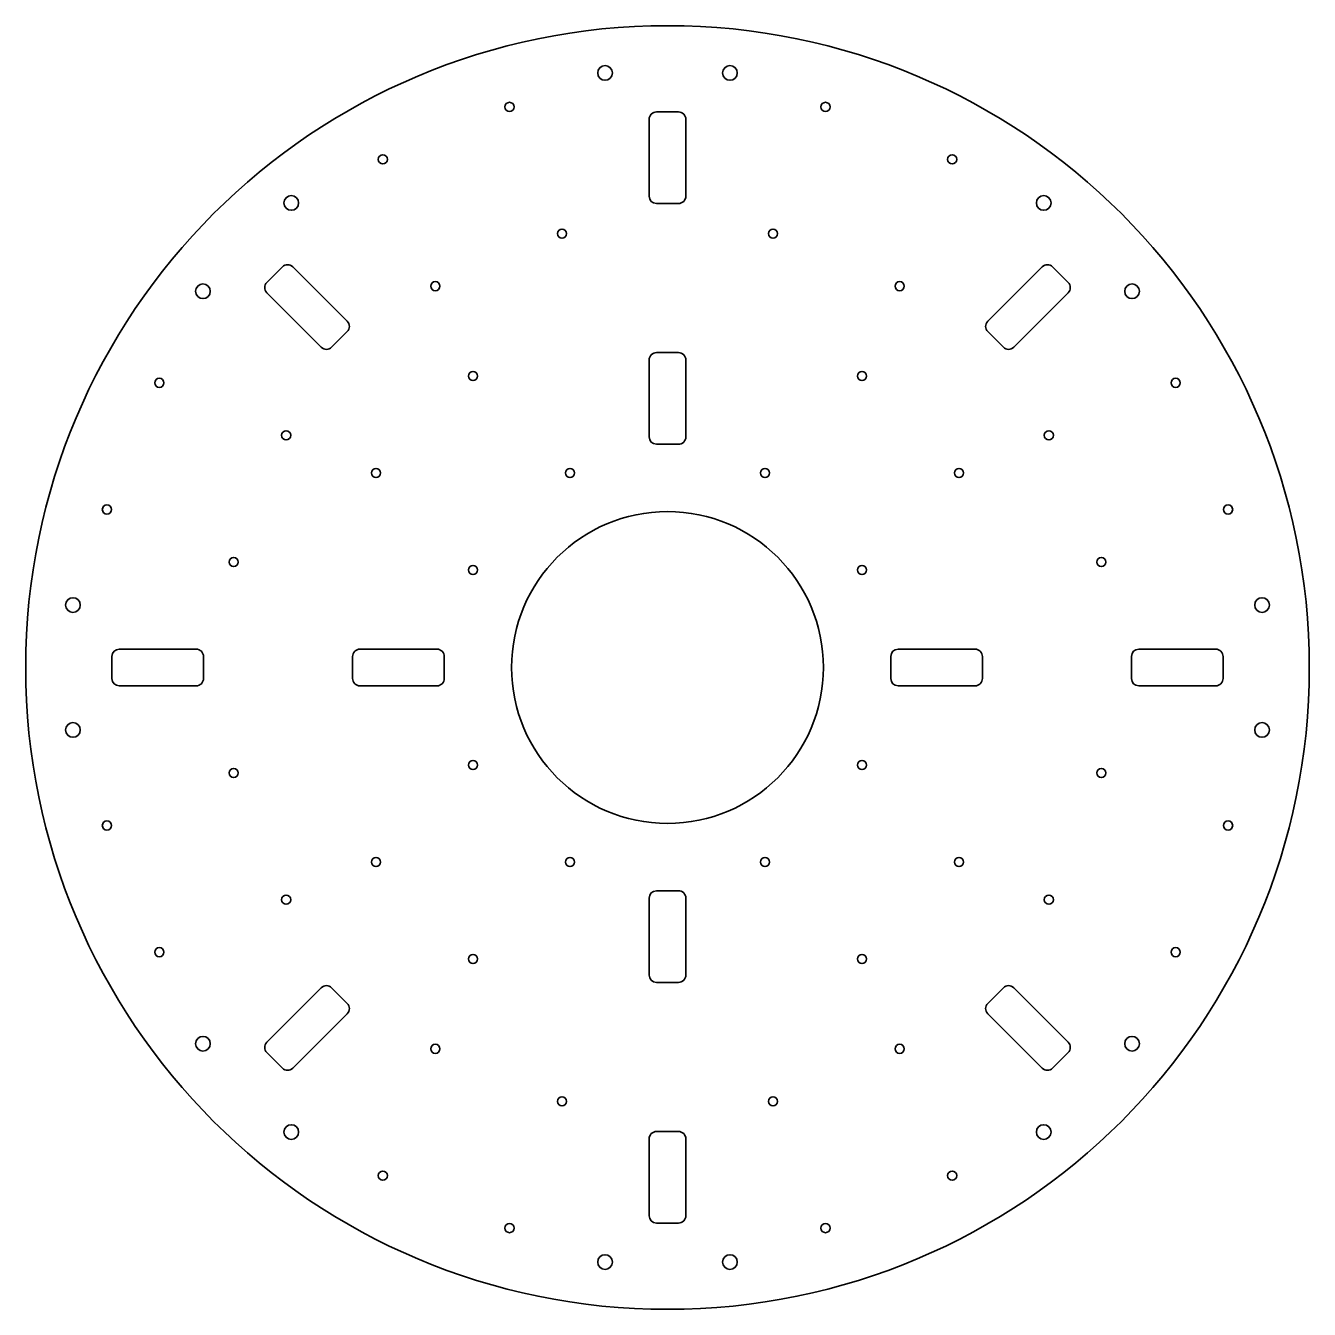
# Model space of a CAD drawing. Extents: x -70 to 280, y -26 to 324.
import ezdxf

# ---------------------------------------------------------------- set-up
doc = ezdxf.new("R2010")
doc.units = 0

msp = doc.modelspace()

# ---------------------------------------------------------------- linework, layer by layer
at = {"color": 7, "lineweight": 35}
for p, q in [((100, 298), (100, 277)), ((110, 277), (110, 298)), ((17.67231, 242.898758), (2.823067, 257.747986)), ((207.176941, 257.747986), (192.327698, 242.898758)), ((-4.248001, 250.676941), (10.601242, 235.827698)), ((199.398758, 235.827698), (214.248001, 250.676941)), ((100, 232.375122), (100, 211.375122)), ((110, 211.375122), (110, 232.375122)), ((-23.5, 153.5), (-44.5, 153.5)), ((42.12487, 153.5), (21.12487, 153.5)), ((188.875122, 153.5), (167.875122, 153.5)), ((254.5, 153.5), (233.5, 153.5)), ((-44.5, 143.5), (-23.5, 143.5)), ((21.12487, 143.5), (42.12487, 143.5)), ((167.875122, 143.5), (188.875122, 143.5)), ((233.5, 143.5), (254.5, 143.5)), ((100, 85.62487), (100, 64.62487)), ((110, 64.62487), (110, 85.62487)), ((10.601242, 61.17231), (-4.248001, 46.323067)), ((214.248001, 46.323067), (199.398758, 61.17231)), ((2.823067, 39.251999), (17.67231, 54.101242)), ((192.327698, 54.101242), (207.176941, 39.251999)), ((100, 20), (100, -1)), ((110, -1), (110, 20))]:
    msp.add_line(p, q, dxfattribs=at)
at = {"color": 7, "lineweight": 35, "ltscale": 0.15}
for p, q in [((108, 300), (102, 300)), ((102, 275), (108, 275)), ((-0.005356, 257.747986), (-4.248001, 253.505356)), ((214.248001, 253.505356), (210.005356, 257.747986)), ((13.429672, 235.827698), (17.67231, 240.070328)), ((192.327698, 240.070328), (196.570328, 235.827698)), ((108, 234.375122), (102, 234.375122)), ((102, 209.375122), (108, 209.375122)), ((-46.5, 151.5), (-46.5, 145.5)), ((-21.5, 145.5), (-21.5, 151.5)), ((19.12487, 151.5), (19.12487, 145.5)), ((44.12487, 145.5), (44.12487, 151.5)), ((165.875122, 151.5), (165.875122, 145.5)), ((190.875122, 145.5), (190.875122, 151.5)), ((231.5, 151.5), (231.5, 145.5)), ((256.5, 145.5), (256.5, 151.5)), ((108, 87.62487), (102, 87.62487)), ((17.67231, 56.929672), (13.429672, 61.17231)), ((102, 62.62487), (108, 62.62487)), ((196.570328, 61.17231), (192.327698, 56.929672)), ((-4.248001, 43.494644), (-0.005356, 39.251999)), ((210.005356, 39.251999), (214.248001, 43.494644)), ((108, 22), (102, 22)), ((102, -3), (108, -3))]:
    msp.add_line(p, q, dxfattribs=at)
at = {"color": 7, "lineweight": 35}
for centre, radius in [((105, 148.5), 175), ((87.961861, 310.607056), 2), ((122.038139, 310.607056), 2), ((61.92733, 301.352081), 1.25), ((148.072662, 301.352081), 1.25), ((27.374237, 287.039734), 1.25), ((182.625763, 287.039734), 1.25), ((2.420776, 275.174805), 2), ((207.579224, 275.174805), 2), ((76.239685, 266.798981), 1.25), ((133.760315, 266.798981), 1.25), ((-21.674789, 251.079224), 2), ((41.686596, 252.486633), 1.25), ((168.3134, 252.486633), 1.25), ((231.674789, 251.079224), 2), ((51.966991, 227.978806), 1.25), ((158.033005, 227.978806), 1.25), ((-33.539719, 226.125763), 1.25), ((243.539719, 226.125763), 1.25), ((1.013374, 211.8134), 1.25), ((208.986633, 211.8134), 1.25), ((25.521194, 201.533005), 1.25), ((78.412781, 201.533005), 1.25), ((131.587219, 201.533005), 1.25), ((184.478806, 201.533005), 1.25), ((-47.852081, 191.572662), 1.25), ((257.852081, 191.572662), 1.25), ((105, 148.5), 42.5), ((-13.298988, 177.260315), 1.25), ((223.298981, 177.260315), 1.25), ((51.966991, 175.087219), 1.25), ((158.033005, 175.087219), 1.25), ((-57.107071, 165.538147), 2), ((267.107056, 165.538147), 2), ((-57.107071, 131.461853), 2), ((267.107056, 131.461853), 2), ((51.966991, 121.912781), 1.25), ((158.033005, 121.912781), 1.25), ((-13.298988, 119.739685), 1.25), ((223.298981, 119.739685), 1.25), ((-47.852081, 105.42733), 1.25), ((257.852081, 105.42733), 1.25), ((25.521194, 95.466995), 1.25), ((78.412781, 95.466995), 1.25), ((131.587219, 95.466995), 1.25), ((184.478806, 95.466995), 1.25), ((1.013374, 85.1866), 1.25), ((208.986633, 85.1866), 1.25), ((-33.539719, 70.874237), 1.25), ((51.966991, 69.021194), 1.25), ((158.033005, 69.021194), 1.25), ((243.539719, 70.874237), 1.25), ((-21.674789, 45.920776), 2), ((41.686596, 44.513374), 1.25), ((168.3134, 44.513374), 1.25), ((231.674789, 45.920776), 2), ((76.239685, 30.201012), 1.25), ((133.760315, 30.201012), 1.25), ((2.420776, 21.825211), 2), ((207.579224, 21.825211), 2), ((27.374237, 9.960281), 1.25), ((182.625763, 9.960281), 1.25), ((61.92733, -4.352081), 1.25), ((148.072662, -4.352081), 1.25), ((87.961861, -13.607071), 2), ((122.038139, -13.607071), 2)]:
    msp.add_circle(centre, radius, dxfattribs=at)
for centre, start, end in [((102, 298), 90.000003, 180.000005), ((108, 298), 360, 90.000003), ((102, 277), 180.000005, 269.999997), ((108, 277), 269.999997, 360), ((1.408859, 256.333801), 45.000001, 135), ((208.591141, 256.333801), 45.000001, 135), ((-2.833786, 252.091141), 135, 225), ((212.833786, 252.091141), 314.999999, 45.000001), ((16.258102, 241.484543), 314.999999, 45.000001), ((193.741898, 241.484543), 135, 225), ((12.015457, 237.241898), 225, 314.999999), ((197.984543, 237.241898), 225, 314.999999), ((102, 232.375122), 90.000003, 180.000005), ((108, 232.375122), 0, 90.000003), ((102, 211.375122), 180.000005, 269.999997), ((108, 211.375122), 269.999997, 0), ((-44.5, 151.5), 90.000003, 179.999995), ((-23.5, 151.5), 0, 90.000003), ((21.12487, 151.5), 90.000003, 180.000005), ((42.12487, 151.5), 360, 90.000003), ((167.875122, 151.5), 90.000003, 179.999995), ((188.875122, 151.5), 0, 90.000003), ((233.5, 151.5), 90.000003, 179.999995), ((254.5, 151.5), 360, 90.000003), ((-44.5, 145.5), 180.000005, 269.999997), ((-23.5, 145.5), 269.999997, 0), ((21.12487, 145.5), 179.999995, 269.999997), ((42.12487, 145.5), 269.999997, 0), ((167.875122, 145.5), 180.000005, 269.999997), ((188.875122, 145.5), 269.999997, 360), ((233.5, 145.5), 180.000005, 269.999997), ((254.5, 145.5), 269.999997, 0), ((102, 85.62487), 90.000003, 179.999995), ((108, 85.62487), 360, 90.000003), ((102, 64.62487), 180.000005, 269.999997), ((108, 64.62487), 269.999997, 360), ((12.015457, 59.758102), 45.000001, 135), ((197.984543, 59.758102), 45.000001, 135), ((16.258102, 55.515457), 314.999999, 45.000001), ((193.741898, 55.515457), 135, 225), ((-2.833786, 44.908859), 135, 225), ((212.833786, 44.908859), 314.999999, 45.000001), ((1.408859, 40.666214), 225, 314.999999), ((208.591141, 40.666214), 225, 314.999999), ((102, 20), 90.000003, 180.000005), ((108, 20), 0, 90.000003), ((102, -1), 180.000005, 269.999997), ((108, -1), 269.999997, 360)]:
    msp.add_arc(centre, 2, start, end, dxfattribs=at)

doc.saveas('drawing.dxf')
